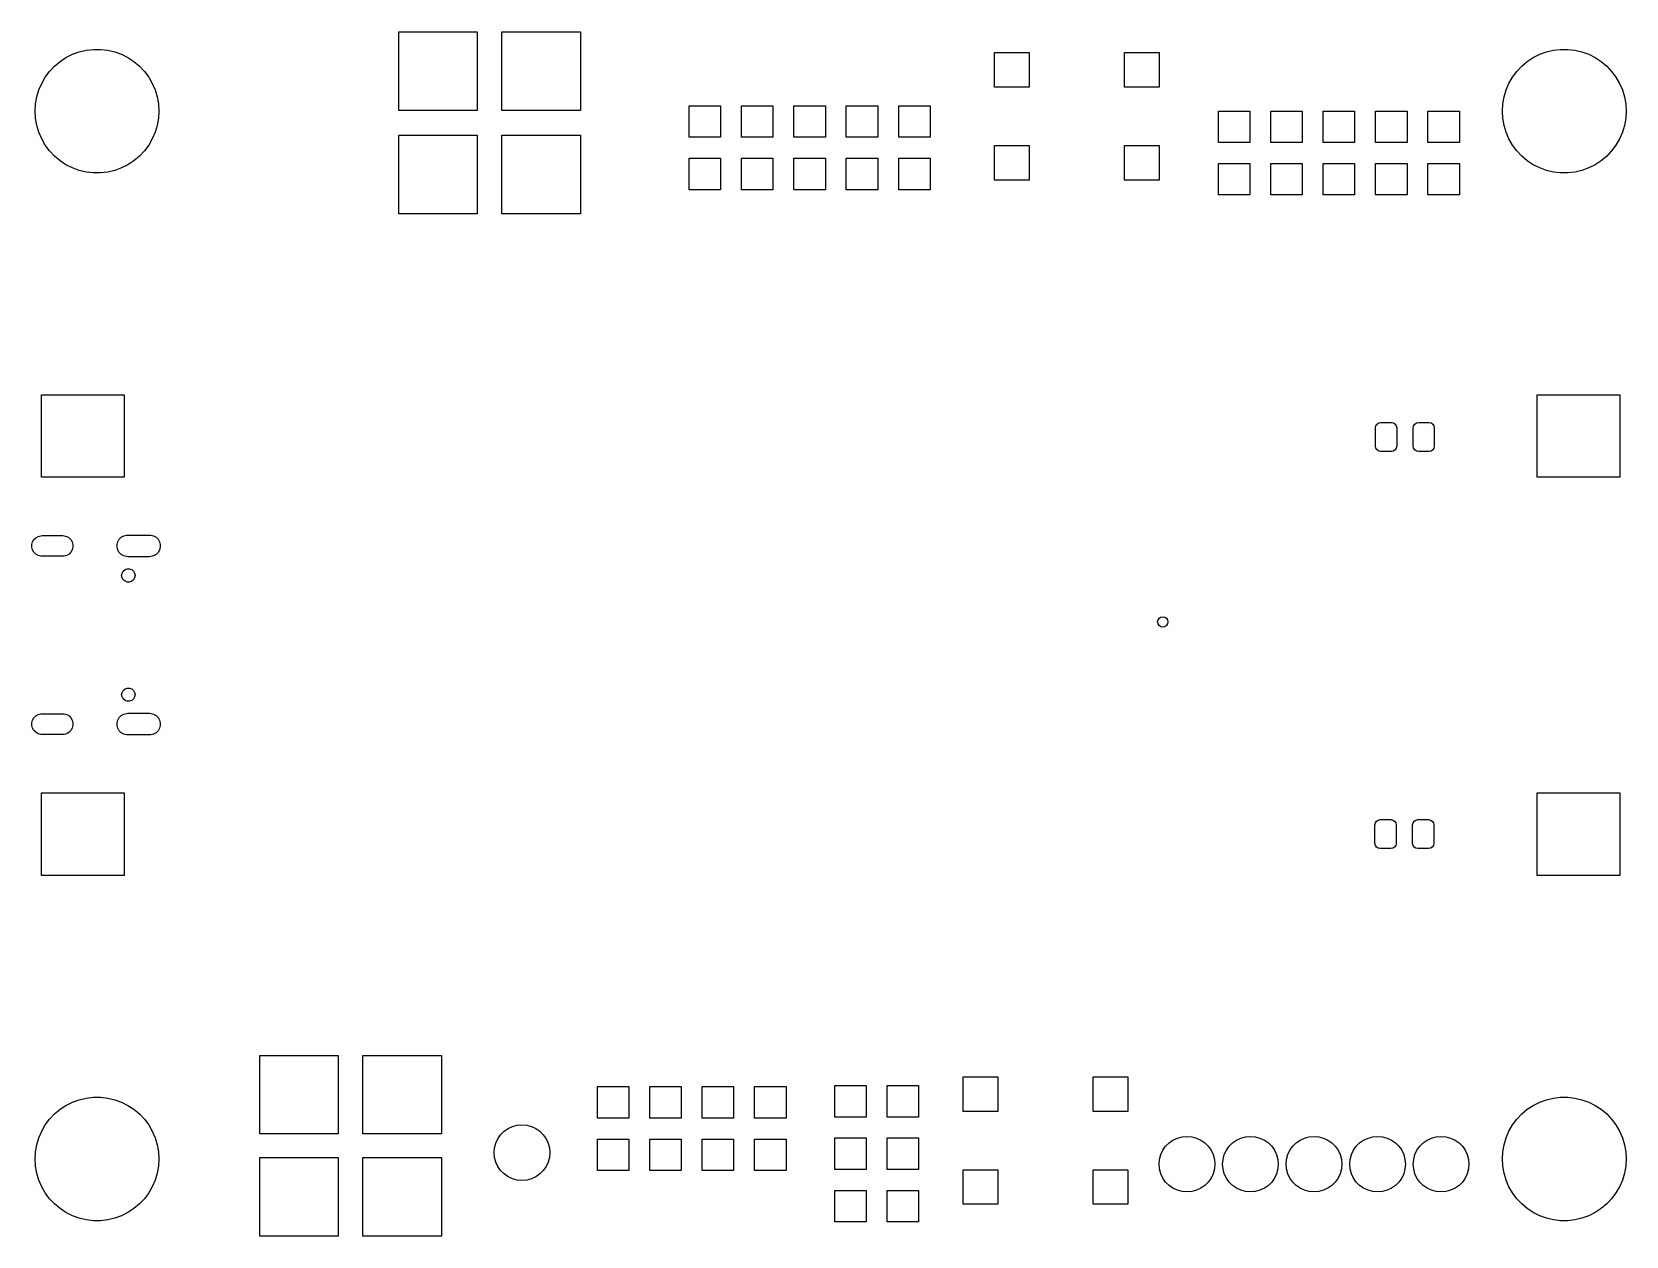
# Model space of a CAD drawing. Extents: x 0.28 to 3.32, y 0.25 to 2.55.
import ezdxf

# ---------------------------------------------------------------- set-up
doc = ezdxf.new("R2010")
doc.units = 0
doc.header["$MEASUREMENT"] = 0
doc.layers.add('BLACK', color=7, linetype='CONTINUOUS')

msp = doc.modelspace()

# ---------------------------------------------------------------- linework, layer by layer
at = {"layer": 'BLACK', "linetype": 'CONTINUOUS'}
for p, q in [((0.9758, 2.4012), (0.9758, 2.5512)), ((0.9758, 2.5512), (1.1258, 2.5512)), ((1.1258, 2.5512), (1.1258, 2.4012)), ((1.1727, 2.4012), (1.1727, 2.5512)), ((1.1727, 2.5512), (1.3227, 2.5512)), ((1.3227, 2.5512), (1.3227, 2.4012)), ((0.3189, 2.4859), (0.3295, 2.4947)), ((0.3295, 2.4947), (0.3409, 2.5023)), ((0.3409, 2.5023), (0.3532, 2.5085)), ((0.3532, 2.5085), (0.3661, 2.5131)), ((0.3661, 2.5131), (0.3795, 2.5163)), ((0.3795, 2.5163), (0.3931, 2.5179)), ((0.3931, 2.5179), (0.4069, 2.5179)), ((0.4069, 2.5179), (0.4205, 2.5163)), ((0.4205, 2.5163), (0.4339, 2.5131)), ((0.4339, 2.5131), (0.4468, 2.5085)), ((0.4468, 2.5085), (0.4591, 2.5023)), ((0.4591, 2.5023), (0.4705, 2.4947)), ((0.4705, 2.4947), (0.4811, 2.4859)), ((2.113, 2.4456), (2.113, 2.5116)), ((2.113, 2.5116), (2.179, 2.5116)), ((2.179, 2.5116), (2.179, 2.4456)), ((2.361, 2.4456), (2.361, 2.5116)), ((2.361, 2.5116), (2.427, 2.5116)), ((2.427, 2.5116), (2.427, 2.4456)), ((3.1189, 2.4859), (3.1295, 2.4947)), ((3.1295, 2.4947), (3.1409, 2.5023)), ((3.1409, 2.5023), (3.1532, 2.5085)), ((3.1532, 2.5085), (3.1661, 2.5131)), ((3.1661, 2.5131), (3.1795, 2.5163)), ((3.1795, 2.5163), (3.1931, 2.5179)), ((3.1931, 2.5179), (3.2069, 2.5179)), ((3.2069, 2.5179), (3.2205, 2.5163)), ((3.2205, 2.5163), (3.2339, 2.5131)), ((3.2339, 2.5131), (3.2468, 2.5085)), ((3.2468, 2.5085), (3.2591, 2.5023)), ((3.2591, 2.5023), (3.2705, 2.4947)), ((3.2705, 2.4947), (3.2811, 2.4859)), ((0.2945, 2.453), (0.3013, 2.4649)), ((0.3013, 2.4649), (0.3095, 2.4759)), ((0.3095, 2.4759), (0.3189, 2.4859)), ((0.4811, 2.4859), (0.4905, 2.4759)), ((0.4905, 2.4759), (0.4987, 2.4649)), ((0.4987, 2.4649), (0.5055, 2.453)), ((3.0945, 2.453), (3.1013, 2.4649)), ((3.1013, 2.4649), (3.1095, 2.4759)), ((3.1095, 2.4759), (3.1189, 2.4859)), ((3.2811, 2.4859), (3.2905, 2.4759)), ((3.2905, 2.4759), (3.2987, 2.4649)), ((3.2987, 2.4649), (3.3055, 2.453)), ((0.2851, 2.4272), (0.289, 2.4404)), ((0.289, 2.4404), (0.2945, 2.453)), ((0.5055, 2.453), (0.511, 2.4404)), ((0.511, 2.4404), (0.5149, 2.4272)), ((2.179, 2.4456), (2.113, 2.4456)), ((2.427, 2.4456), (2.361, 2.4456)), ((3.0851, 2.4272), (3.089, 2.4404)), ((3.089, 2.4404), (3.0945, 2.453)), ((3.3055, 2.453), (3.311, 2.4404)), ((3.311, 2.4404), (3.3149, 2.4272)), ((0.2819, 2.4), (0.2827, 2.4137)), ((0.2827, 2.4137), (0.2851, 2.4272)), ((0.5149, 2.4272), (0.5173, 2.4137)), ((0.5173, 2.4137), (0.5181, 2.4)), ((1.53, 2.35), (1.53, 2.41)), ((1.53, 2.41), (1.59, 2.41)), ((1.59, 2.41), (1.59, 2.35)), ((1.63, 2.35), (1.63, 2.41)), ((1.63, 2.41), (1.69, 2.41)), ((1.69, 2.41), (1.69, 2.35)), ((1.73, 2.35), (1.73, 2.41)), ((1.73, 2.41), (1.79, 2.41)), ((1.79, 2.41), (1.79, 2.35)), ((1.83, 2.35), (1.83, 2.41)), ((1.83, 2.41), (1.89, 2.41)), ((1.89, 2.41), (1.89, 2.35)), ((1.93, 2.35), (1.93, 2.41)), ((1.93, 2.41), (1.99, 2.41)), ((1.99, 2.41), (1.99, 2.35)), ((3.0819, 2.4), (3.0827, 2.4137)), ((3.0827, 2.4137), (3.0851, 2.4272)), ((3.3149, 2.4272), (3.3173, 2.4137)), ((3.3173, 2.4137), (3.3181, 2.4)), ((0.2827, 2.3863), (0.2819, 2.4)), ((0.2851, 2.3728), (0.2827, 2.3863)), ((0.5173, 2.3863), (0.5149, 2.3728)), ((0.5181, 2.4), (0.5173, 2.3863)), ((1.1258, 2.4012), (0.9758, 2.4012)), ((1.3227, 2.4012), (1.1727, 2.4012)), ((2.54, 2.34), (2.54, 2.4)), ((2.54, 2.4), (2.6, 2.4)), ((2.6, 2.4), (2.6, 2.34)), ((2.64, 2.34), (2.64, 2.4)), ((2.64, 2.4), (2.7, 2.4)), ((2.7, 2.4), (2.7, 2.34)), ((2.74, 2.34), (2.74, 2.4)), ((2.74, 2.4), (2.8, 2.4)), ((2.8, 2.4), (2.8, 2.34)), ((2.84, 2.34), (2.84, 2.4)), ((2.84, 2.4), (2.9, 2.4)), ((2.9, 2.4), (2.9, 2.34)), ((2.94, 2.34), (2.94, 2.4)), ((2.94, 2.4), (3, 2.4)), ((3, 2.4), (3, 2.34)), ((3.0827, 2.3863), (3.0819, 2.4)), ((3.0851, 2.3728), (3.0827, 2.3863)), ((3.3173, 2.3863), (3.3149, 2.3728)), ((3.3181, 2.4), (3.3173, 2.3863)), ((0.289, 2.3596), (0.2851, 2.3728)), ((0.2945, 2.347), (0.289, 2.3596)), ((0.3013, 2.3351), (0.2945, 2.347)), ((0.5055, 2.347), (0.4987, 2.3351)), ((0.511, 2.3596), (0.5055, 2.347)), ((0.5149, 2.3728), (0.511, 2.3596)), ((0.9758, 2.2042), (0.9758, 2.3542)), ((0.9758, 2.3542), (1.1258, 2.3542)), ((1.1258, 2.3542), (1.1258, 2.2042)), ((1.1727, 2.2042), (1.1727, 2.3542)), ((1.1727, 2.3542), (1.3227, 2.3542)), ((1.3227, 2.3542), (1.3227, 2.2042)), ((1.59, 2.35), (1.53, 2.35)), ((1.69, 2.35), (1.63, 2.35)), ((1.79, 2.35), (1.73, 2.35)), ((1.89, 2.35), (1.83, 2.35)), ((1.99, 2.35), (1.93, 2.35)), ((3.089, 2.3596), (3.0851, 2.3728)), ((3.0945, 2.347), (3.089, 2.3596)), ((3.1013, 2.3351), (3.0945, 2.347)), ((3.3055, 2.347), (3.2987, 2.3351)), ((3.311, 2.3596), (3.3055, 2.347)), ((3.3149, 2.3728), (3.311, 2.3596)), ((0.3095, 2.3241), (0.3013, 2.3351)), ((0.3189, 2.3141), (0.3095, 2.3241)), ((0.3295, 2.3053), (0.3189, 2.3141)), ((0.4811, 2.3141), (0.4705, 2.3053)), ((0.4905, 2.3241), (0.4811, 2.3141)), ((0.4987, 2.3351), (0.4905, 2.3241)), ((2.113, 2.2684), (2.113, 2.3344)), ((2.113, 2.3344), (2.179, 2.3344)), ((2.179, 2.3344), (2.179, 2.2684)), ((2.361, 2.2684), (2.361, 2.3344)), ((2.361, 2.3344), (2.427, 2.3344)), ((2.427, 2.3344), (2.427, 2.2684)), ((2.6, 2.34), (2.54, 2.34)), ((2.7, 2.34), (2.64, 2.34)), ((2.8, 2.34), (2.74, 2.34)), ((2.9, 2.34), (2.84, 2.34)), ((3, 2.34), (2.94, 2.34)), ((3.1095, 2.3241), (3.1013, 2.3351)), ((3.1189, 2.3141), (3.1095, 2.3241)), ((3.1295, 2.3053), (3.1189, 2.3141)), ((3.2811, 2.3141), (3.2705, 2.3053)), ((3.2905, 2.3241), (3.2811, 2.3141)), ((3.2987, 2.3351), (3.2905, 2.3241)), ((0.3409, 2.2977), (0.3295, 2.3053)), ((0.3532, 2.2915), (0.3409, 2.2977)), ((0.3661, 2.2869), (0.3532, 2.2915)), ((0.3795, 2.2837), (0.3661, 2.2869)), ((0.3931, 2.2821), (0.3795, 2.2837)), ((0.4069, 2.2821), (0.3931, 2.2821)), ((0.4205, 2.2837), (0.4069, 2.2821)), ((0.4339, 2.2869), (0.4205, 2.2837)), ((0.4468, 2.2915), (0.4339, 2.2869)), ((0.4591, 2.2977), (0.4468, 2.2915)), ((0.4705, 2.3053), (0.4591, 2.2977)), ((1.53, 2.25), (1.53, 2.31)), ((1.53, 2.31), (1.59, 2.31)), ((1.59, 2.31), (1.59, 2.25)), ((1.63, 2.25), (1.63, 2.31)), ((1.63, 2.31), (1.69, 2.31)), ((1.69, 2.31), (1.69, 2.25)), ((1.73, 2.25), (1.73, 2.31)), ((1.73, 2.31), (1.79, 2.31)), ((1.79, 2.31), (1.79, 2.25)), ((1.83, 2.25), (1.83, 2.31)), ((1.83, 2.31), (1.89, 2.31)), ((1.89, 2.31), (1.89, 2.25)), ((1.93, 2.25), (1.93, 2.31)), ((1.93, 2.31), (1.99, 2.31)), ((1.99, 2.31), (1.99, 2.25)), ((2.54, 2.24), (2.54, 2.3)), ((2.54, 2.3), (2.6, 2.3)), ((2.6, 2.3), (2.6, 2.24)), ((2.64, 2.24), (2.64, 2.3)), ((2.64, 2.3), (2.7, 2.3)), ((2.7, 2.3), (2.7, 2.24)), ((2.74, 2.24), (2.74, 2.3)), ((2.74, 2.3), (2.8, 2.3)), ((2.8, 2.3), (2.8, 2.24)), ((2.84, 2.24), (2.84, 2.3)), ((2.84, 2.3), (2.9, 2.3)), ((2.9, 2.3), (2.9, 2.24)), ((2.94, 2.24), (2.94, 2.3)), ((2.94, 2.3), (3, 2.3)), ((3, 2.3), (3, 2.24)), ((3.1409, 2.2977), (3.1295, 2.3053)), ((3.1532, 2.2915), (3.1409, 2.2977)), ((3.1661, 2.2869), (3.1532, 2.2915)), ((3.1795, 2.2837), (3.1661, 2.2869)), ((3.1931, 2.2821), (3.1795, 2.2837)), ((3.2069, 2.2821), (3.1931, 2.2821)), ((3.2205, 2.2837), (3.2069, 2.2821)), ((3.2339, 2.2869), (3.2205, 2.2837)), ((3.2468, 2.2915), (3.2339, 2.2869)), ((3.2591, 2.2977), (3.2468, 2.2915)), ((3.2705, 2.3053), (3.2591, 2.2977)), ((2.179, 2.2684), (2.113, 2.2684)), ((2.427, 2.2684), (2.361, 2.2684)), ((1.59, 2.25), (1.53, 2.25)), ((1.69, 2.25), (1.63, 2.25)), ((1.79, 2.25), (1.73, 2.25)), ((1.89, 2.25), (1.83, 2.25)), ((1.99, 2.25), (1.93, 2.25)), ((2.6, 2.24), (2.54, 2.24)), ((2.7, 2.24), (2.64, 2.24)), ((2.8, 2.24), (2.74, 2.24)), ((2.9, 2.24), (2.84, 2.24)), ((3, 2.24), (2.94, 2.24)), ((1.1258, 2.2042), (0.9758, 2.2042)), ((1.3227, 2.2042), (1.1727, 2.2042)), ((0.2941, 1.7012), (0.2941, 1.8587)), ((0.2941, 1.8587), (0.4516, 1.8587)), ((0.4516, 1.8587), (0.4516, 1.7012)), ((3.1484, 1.7012), (3.1484, 1.8587)), ((3.1484, 1.8587), (3.3059, 1.8587)), ((3.3059, 1.8587), (3.3059, 1.7012)), ((2.8399, 1.7957), (2.8406, 1.7995)), ((2.8399, 1.7603), (2.8399, 1.7957)), ((2.8406, 1.7995), (2.8428, 1.8027)), ((2.8428, 1.8027), (2.846, 1.8048)), ((2.846, 1.8048), (2.8497, 1.8056)), ((2.8497, 1.8056), (2.8704, 1.8056)), ((2.8704, 1.8056), (2.8742, 1.8048)), ((2.8742, 1.8048), (2.8774, 1.8027)), ((2.8774, 1.8027), (2.8795, 1.7995)), ((2.8795, 1.7995), (2.8803, 1.7957)), ((2.8803, 1.7957), (2.8803, 1.7603)), ((2.9117, 1.7957), (2.9125, 1.7995)), ((2.9117, 1.7603), (2.9117, 1.7957)), ((2.9125, 1.7995), (2.9146, 1.8027)), ((2.9146, 1.8027), (2.9178, 1.8048)), ((2.9178, 1.8048), (2.9216, 1.8056)), ((2.9216, 1.8056), (2.9423, 1.8056)), ((2.9423, 1.8056), (2.946, 1.8048)), ((2.946, 1.8048), (2.9492, 1.8027)), ((2.9492, 1.8027), (2.9514, 1.7995)), ((2.9514, 1.7995), (2.9521, 1.7957)), ((2.9521, 1.7957), (2.9521, 1.7603)), ((2.8406, 1.7565), (2.8399, 1.7603)), ((2.8428, 1.7533), (2.8406, 1.7565)), ((2.846, 1.7512), (2.8428, 1.7533)), ((2.8497, 1.7504), (2.846, 1.7512)), ((2.8704, 1.7504), (2.8497, 1.7504)), ((2.8742, 1.7512), (2.8704, 1.7504)), ((2.8774, 1.7533), (2.8742, 1.7512)), ((2.8795, 1.7565), (2.8774, 1.7533)), ((2.8803, 1.7603), (2.8795, 1.7565)), ((2.9125, 1.7565), (2.9117, 1.7603)), ((2.9146, 1.7533), (2.9125, 1.7565)), ((2.9178, 1.7512), (2.9146, 1.7533)), ((2.9216, 1.7504), (2.9178, 1.7512)), ((2.9423, 1.7504), (2.9216, 1.7504)), ((2.946, 1.7512), (2.9423, 1.7504)), ((2.9492, 1.7533), (2.946, 1.7512)), ((2.9514, 1.7565), (2.9492, 1.7533)), ((2.9521, 1.7603), (2.9514, 1.7565)), ((0.4516, 1.7012), (0.2941, 1.7012)), ((3.3059, 1.7012), (3.1484, 1.7012)), ((0.2771, 1.5776), (0.2797, 1.5821)), ((0.2797, 1.5821), (0.2833, 1.5857)), ((0.2833, 1.5857), (0.2878, 1.5883)), ((0.2878, 1.5883), (0.2927, 1.5896)), ((0.2927, 1.5896), (0.2953, 1.5898)), ((0.2953, 1.5898), (0.3347, 1.5898)), ((0.3347, 1.5898), (0.3373, 1.5896)), ((0.3373, 1.5896), (0.3422, 1.5883)), ((0.3422, 1.5883), (0.3467, 1.5857)), ((0.3467, 1.5857), (0.3503, 1.5821)), ((0.3503, 1.5821), (0.3529, 1.5776)), ((0.4398, 1.578), (0.4425, 1.5827)), ((0.4425, 1.5827), (0.4463, 1.5865)), ((0.4463, 1.5865), (0.451, 1.5892)), ((0.451, 1.5892), (0.4562, 1.5906)), ((0.4562, 1.5906), (0.4589, 1.5907)), ((0.4589, 1.5907), (0.5002, 1.5907)), ((0.5002, 1.5907), (0.5029, 1.5906)), ((0.5029, 1.5906), (0.5081, 1.5892)), ((0.5081, 1.5892), (0.5128, 1.5865)), ((0.5128, 1.5865), (0.5166, 1.5827)), ((0.5166, 1.5827), (0.5193, 1.578)), ((0.2758, 1.5726), (0.2771, 1.5776)), ((0.2758, 1.5675), (0.2758, 1.5726)), ((0.2771, 1.5625), (0.2758, 1.5675)), ((0.2797, 1.5581), (0.2771, 1.5625)), ((0.2833, 1.5545), (0.2797, 1.5581)), ((0.2878, 1.5519), (0.2833, 1.5545)), ((0.2927, 1.5506), (0.2878, 1.5519)), ((0.3422, 1.5519), (0.3373, 1.5506)), ((0.3467, 1.5545), (0.3422, 1.5519)), ((0.3503, 1.5581), (0.3467, 1.5545)), ((0.3529, 1.5625), (0.3503, 1.5581)), ((0.3529, 1.5776), (0.3542, 1.5726)), ((0.3542, 1.5675), (0.3529, 1.5625)), ((0.3542, 1.5726), (0.3542, 1.5675)), ((0.4384, 1.5728), (0.4398, 1.578)), ((0.4384, 1.5674), (0.4384, 1.5728)), ((0.4398, 1.5622), (0.4384, 1.5674)), ((0.4425, 1.5575), (0.4398, 1.5622)), ((0.4463, 1.5537), (0.4425, 1.5575)), ((0.451, 1.551), (0.4463, 1.5537)), ((0.5128, 1.5537), (0.5081, 1.551)), ((0.5166, 1.5575), (0.5128, 1.5537)), ((0.5193, 1.5622), (0.5166, 1.5575)), ((0.5193, 1.578), (0.5207, 1.5728)), ((0.5207, 1.5674), (0.5193, 1.5622)), ((0.5207, 1.5728), (0.5207, 1.5674)), ((0.2953, 1.5504), (0.2927, 1.5506)), ((0.3347, 1.5504), (0.2953, 1.5504)), ((0.3373, 1.5506), (0.3347, 1.5504)), ((0.4479, 1.5182), (0.4501, 1.522)), ((0.4501, 1.522), (0.4535, 1.5249)), ((0.4562, 1.5496), (0.451, 1.551)), ((0.4535, 1.5249), (0.4577, 1.5264)), ((0.4589, 1.5494), (0.4562, 1.5496)), ((0.4577, 1.5264), (0.4621, 1.5264)), ((0.5002, 1.5494), (0.4589, 1.5494)), ((0.4621, 1.5264), (0.4663, 1.5249)), ((0.4663, 1.5249), (0.4697, 1.522)), ((0.4697, 1.522), (0.4719, 1.5182)), ((0.5029, 1.5496), (0.5002, 1.5494)), ((0.5081, 1.551), (0.5029, 1.5496)), ((0.4471, 1.5138), (0.4479, 1.5182)), ((0.4479, 1.5094), (0.4471, 1.5138)), ((0.4501, 1.5056), (0.4479, 1.5094)), ((0.4535, 1.5027), (0.4501, 1.5056)), ((0.4577, 1.5012), (0.4535, 1.5027)), ((0.4621, 1.5012), (0.4577, 1.5012)), ((0.4663, 1.5027), (0.4621, 1.5012)), ((0.4697, 1.5056), (0.4663, 1.5027)), ((0.4719, 1.5094), (0.4697, 1.5056)), ((0.4719, 1.5182), (0.4727, 1.5138)), ((0.4727, 1.5138), (0.4719, 1.5094)), ((2.4248, 1.4287), (2.427, 1.4319)), ((2.427, 1.4319), (2.4302, 1.434)), ((2.4302, 1.434), (2.4339, 1.4348)), ((2.4339, 1.4348), (2.4377, 1.434)), ((2.4377, 1.434), (2.4409, 1.4319)), ((2.4409, 1.4319), (2.443, 1.4287)), ((2.4241, 1.4249), (2.4248, 1.4287)), ((2.4248, 1.4212), (2.4241, 1.4249)), ((2.427, 1.418), (2.4248, 1.4212)), ((2.4302, 1.4158), (2.427, 1.418)), ((2.4339, 1.4151), (2.4302, 1.4158)), ((2.4377, 1.4158), (2.4339, 1.4151)), ((2.4409, 1.418), (2.4377, 1.4158)), ((2.443, 1.4212), (2.4409, 1.418)), ((2.443, 1.4287), (2.4438, 1.4249)), ((2.4438, 1.4249), (2.443, 1.4212)), ((0.4471, 1.2862), (0.4479, 1.2906)), ((0.4479, 1.2818), (0.4471, 1.2862)), ((0.4479, 1.2906), (0.4501, 1.2944)), ((0.4501, 1.278), (0.4479, 1.2818)), ((0.4501, 1.2944), (0.4535, 1.2973)), ((0.4535, 1.2751), (0.4501, 1.278)), ((0.4535, 1.2973), (0.4577, 1.2988)), ((0.4577, 1.2988), (0.4621, 1.2988)), ((0.4621, 1.2988), (0.4663, 1.2973)), ((0.4663, 1.2973), (0.4697, 1.2944)), ((0.4697, 1.278), (0.4663, 1.2751)), ((0.4697, 1.2944), (0.4719, 1.2906)), ((0.4719, 1.2818), (0.4697, 1.278)), ((0.4719, 1.2906), (0.4727, 1.2862)), ((0.4727, 1.2862), (0.4719, 1.2818)), ((0.2833, 1.2455), (0.2878, 1.2481)), ((0.2878, 1.2481), (0.2927, 1.2494)), ((0.2927, 1.2494), (0.2953, 1.2496)), ((0.2953, 1.2496), (0.3347, 1.2496)), ((0.3347, 1.2496), (0.3373, 1.2494)), ((0.3373, 1.2494), (0.3422, 1.2481)), ((0.3422, 1.2481), (0.3467, 1.2455)), ((0.4463, 1.2463), (0.451, 1.249)), ((0.451, 1.249), (0.4562, 1.2504)), ((0.4577, 1.2736), (0.4535, 1.2751)), ((0.4562, 1.2504), (0.4589, 1.2506)), ((0.4621, 1.2736), (0.4577, 1.2736)), ((0.4589, 1.2506), (0.5002, 1.2506)), ((0.4663, 1.2751), (0.4621, 1.2736)), ((0.5002, 1.2506), (0.5029, 1.2504)), ((0.5029, 1.2504), (0.5081, 1.249)), ((0.5081, 1.249), (0.5128, 1.2463)), ((0.2758, 1.2325), (0.2771, 1.2375)), ((0.2758, 1.2274), (0.2758, 1.2325)), ((0.2771, 1.2224), (0.2758, 1.2274)), ((0.2771, 1.2375), (0.2797, 1.2419)), ((0.2797, 1.2179), (0.2771, 1.2224)), ((0.2797, 1.2419), (0.2833, 1.2455)), ((0.2833, 1.2143), (0.2797, 1.2179)), ((0.3467, 1.2455), (0.3503, 1.2419)), ((0.3503, 1.2179), (0.3467, 1.2143)), ((0.3503, 1.2419), (0.3529, 1.2375)), ((0.3529, 1.2224), (0.3503, 1.2179)), ((0.3529, 1.2375), (0.3542, 1.2325)), ((0.3542, 1.2274), (0.3529, 1.2224)), ((0.3542, 1.2325), (0.3542, 1.2274)), ((0.4384, 1.2326), (0.4398, 1.2378)), ((0.4384, 1.2272), (0.4384, 1.2326)), ((0.4398, 1.222), (0.4384, 1.2272)), ((0.4398, 1.2378), (0.4425, 1.2425)), ((0.4425, 1.2173), (0.4398, 1.222)), ((0.4425, 1.2425), (0.4463, 1.2463)), ((0.4463, 1.2135), (0.4425, 1.2173)), ((0.5128, 1.2463), (0.5166, 1.2425)), ((0.5166, 1.2173), (0.5128, 1.2135)), ((0.5166, 1.2425), (0.5193, 1.2378)), ((0.5193, 1.222), (0.5166, 1.2173)), ((0.5193, 1.2378), (0.5207, 1.2326)), ((0.5207, 1.2272), (0.5193, 1.222)), ((0.5207, 1.2326), (0.5207, 1.2272)), ((0.2878, 1.2117), (0.2833, 1.2143)), ((0.2927, 1.2104), (0.2878, 1.2117)), ((0.2953, 1.2102), (0.2927, 1.2104)), ((0.3347, 1.2102), (0.2953, 1.2102)), ((0.3373, 1.2104), (0.3347, 1.2102)), ((0.3422, 1.2117), (0.3373, 1.2104)), ((0.3467, 1.2143), (0.3422, 1.2117)), ((0.451, 1.2108), (0.4463, 1.2135)), ((0.4562, 1.2094), (0.451, 1.2108)), ((0.4589, 1.2093), (0.4562, 1.2094)), ((0.5002, 1.2093), (0.4589, 1.2093)), ((0.5029, 1.2094), (0.5002, 1.2093)), ((0.5081, 1.2108), (0.5029, 1.2094)), ((0.5128, 1.2135), (0.5081, 1.2108)), ((0.2941, 0.9413), (0.2941, 1.0988)), ((0.2941, 1.0988), (0.4516, 1.0988)), ((0.4516, 1.0988), (0.4516, 0.9413)), ((3.1484, 0.9413), (3.1484, 1.0988)), ((3.1484, 1.0988), (3.3059, 1.0988)), ((3.3059, 1.0988), (3.3059, 0.9413)), ((2.8389, 1.0377), (2.8396, 1.0415)), ((2.8389, 1.0023), (2.8389, 1.0377)), ((2.8396, 1.0415), (2.8418, 1.0447)), ((2.8418, 1.0447), (2.845, 1.0468)), ((2.845, 1.0468), (2.8487, 1.0476)), ((2.8487, 1.0476), (2.8694, 1.0476)), ((2.8694, 1.0476), (2.8732, 1.0468)), ((2.8732, 1.0468), (2.8764, 1.0447)), ((2.8764, 1.0447), (2.8785, 1.0415)), ((2.8785, 1.0415), (2.8793, 1.0377)), ((2.8793, 1.0377), (2.8793, 1.0023)), ((2.9107, 1.0377), (2.9115, 1.0415)), ((2.9107, 1.0023), (2.9107, 1.0377)), ((2.9115, 1.0415), (2.9136, 1.0447)), ((2.9136, 1.0447), (2.9168, 1.0468)), ((2.9168, 1.0468), (2.9206, 1.0476)), ((2.9206, 1.0476), (2.9413, 1.0476)), ((2.9413, 1.0476), (2.945, 1.0468)), ((2.945, 1.0468), (2.9482, 1.0447)), ((2.9482, 1.0447), (2.9504, 1.0415)), ((2.9504, 1.0415), (2.9511, 1.0377)), ((2.9511, 1.0377), (2.9511, 1.0023)), ((2.8396, 0.9985), (2.8389, 1.0023)), ((2.8418, 0.9953), (2.8396, 0.9985)), ((2.845, 0.9932), (2.8418, 0.9953)), ((2.8487, 0.9924), (2.845, 0.9932)), ((2.8694, 0.9924), (2.8487, 0.9924)), ((2.8732, 0.9932), (2.8694, 0.9924)), ((2.8764, 0.9953), (2.8732, 0.9932)), ((2.8785, 0.9985), (2.8764, 0.9953)), ((2.8793, 1.0023), (2.8785, 0.9985)), ((2.9115, 0.9985), (2.9107, 1.0023)), ((2.9136, 0.9953), (2.9115, 0.9985)), ((2.9168, 0.9932), (2.9136, 0.9953)), ((2.9206, 0.9924), (2.9168, 0.9932)), ((2.9413, 0.9924), (2.9206, 0.9924)), ((2.945, 0.9932), (2.9413, 0.9924)), ((2.9482, 0.9953), (2.945, 0.9932)), ((2.9504, 0.9985), (2.9482, 0.9953)), ((2.9511, 1.0023), (2.9504, 0.9985)), ((0.4516, 0.9413), (0.2941, 0.9413)), ((3.3059, 0.9413), (3.1484, 0.9413)), ((0.7106, 0.4477), (0.7106, 0.5977)), ((0.7106, 0.5977), (0.8606, 0.5977)), ((0.8606, 0.5977), (0.8606, 0.4477)), ((0.9075, 0.4477), (0.9075, 0.5977)), ((0.9075, 0.5977), (1.0575, 0.5977)), ((1.0575, 0.5977), (1.0575, 0.4477)), ((2.053, 0.4906), (2.053, 0.5566)), ((2.053, 0.5566), (2.119, 0.5566)), ((2.119, 0.5566), (2.119, 0.4906)), ((2.301, 0.4906), (2.301, 0.5566)), ((2.301, 0.5566), (2.367, 0.5566)), ((2.367, 0.5566), (2.367, 0.4906)), ((0.3795, 0.5163), (0.3931, 0.5179)), ((0.3931, 0.5179), (0.4069, 0.5179)), ((0.4069, 0.5179), (0.4205, 0.5163)), ((1.355, 0.478), (1.355, 0.538)), ((1.355, 0.538), (1.415, 0.538)), ((1.415, 0.538), (1.415, 0.478)), ((1.455, 0.478), (1.455, 0.538)), ((1.455, 0.538), (1.515, 0.538)), ((1.515, 0.538), (1.515, 0.478)), ((1.555, 0.478), (1.555, 0.538)), ((1.555, 0.538), (1.615, 0.538)), ((1.615, 0.538), (1.615, 0.478)), ((1.655, 0.478), (1.655, 0.538)), ((1.655, 0.538), (1.715, 0.538)), ((1.715, 0.538), (1.715, 0.478)), ((1.808, 0.48), (1.808, 0.54)), ((1.808, 0.54), (1.868, 0.54)), ((1.868, 0.54), (1.868, 0.48)), ((1.908, 0.48), (1.908, 0.54)), ((1.908, 0.54), (1.968, 0.54)), ((1.968, 0.54), (1.968, 0.48)), ((3.1795, 0.5163), (3.1931, 0.5179)), ((3.1931, 0.5179), (3.2069, 0.5179)), ((3.2069, 0.5179), (3.2205, 0.5163)), ((0.3189, 0.4859), (0.3295, 0.4947)), ((0.3295, 0.4947), (0.3409, 0.5023)), ((0.3409, 0.5023), (0.3532, 0.5085)), ((0.3532, 0.5085), (0.3661, 0.5131)), ((0.3661, 0.5131), (0.3795, 0.5163)), ((0.4205, 0.5163), (0.4339, 0.5131)), ((0.4339, 0.5131), (0.4468, 0.5085)), ((0.4468, 0.5085), (0.4591, 0.5023)), ((0.4591, 0.5023), (0.4705, 0.4947)), ((0.4705, 0.4947), (0.4811, 0.4859)), ((2.119, 0.4906), (2.053, 0.4906)), ((2.367, 0.4906), (2.301, 0.4906)), ((3.1189, 0.4859), (3.1295, 0.4947)), ((3.1295, 0.4947), (3.1409, 0.5023)), ((3.1409, 0.5023), (3.1532, 0.5085)), ((3.1532, 0.5085), (3.1661, 0.5131)), ((3.1661, 0.5131), (3.1795, 0.5163)), ((3.2205, 0.5163), (3.2339, 0.5131)), ((3.2339, 0.5131), (3.2468, 0.5085)), ((3.2468, 0.5085), (3.2591, 0.5023)), ((3.2591, 0.5023), (3.2705, 0.4947)), ((3.2705, 0.4947), (3.2811, 0.4859)), ((0.2945, 0.453), (0.3013, 0.4649)), ((0.3013, 0.4649), (0.3095, 0.4759)), ((0.3095, 0.4759), (0.3189, 0.4859)), ((0.4811, 0.4859), (0.4905, 0.4759)), ((0.4905, 0.4759), (0.4987, 0.4649)), ((0.4987, 0.4649), (0.5055, 0.453)), ((1.1768, 0.4527), (1.1844, 0.458)), ((1.1844, 0.458), (1.1928, 0.4619)), ((1.1928, 0.4619), (1.2018, 0.4643)), ((1.2018, 0.4643), (1.211, 0.4651)), ((1.211, 0.4651), (1.2202, 0.4643)), ((1.2202, 0.4643), (1.2292, 0.4619)), ((1.2292, 0.4619), (1.2376, 0.458)), ((1.2376, 0.458), (1.2452, 0.4527)), ((1.415, 0.478), (1.355, 0.478)), ((1.515, 0.478), (1.455, 0.478)), ((1.615, 0.478), (1.555, 0.478)), ((1.715, 0.478), (1.655, 0.478)), ((1.868, 0.48), (1.808, 0.48)), ((1.968, 0.48), (1.908, 0.48)), ((3.0945, 0.453), (3.1013, 0.4649)), ((3.1013, 0.4649), (3.1095, 0.4759)), ((3.1095, 0.4759), (3.1189, 0.4859)), ((3.2811, 0.4859), (3.2905, 0.4759)), ((3.2905, 0.4759), (3.2987, 0.4649)), ((3.2987, 0.4649), (3.3055, 0.453)), ((0.2827, 0.4137), (0.2851, 0.4272)), ((0.2851, 0.4272), (0.289, 0.4404)), ((0.289, 0.4404), (0.2945, 0.453)), ((0.5055, 0.453), (0.511, 0.4404)), ((0.511, 0.4404), (0.5149, 0.4272)), ((0.5149, 0.4272), (0.5173, 0.4137)), ((0.8606, 0.4477), (0.7106, 0.4477)), ((1.0575, 0.4477), (0.9075, 0.4477)), ((1.1587, 0.4212), (1.1611, 0.4302)), ((1.1611, 0.4302), (1.165, 0.4386)), ((1.165, 0.4386), (1.1703, 0.4462)), ((1.1703, 0.4462), (1.1768, 0.4527)), ((1.2452, 0.4527), (1.2517, 0.4462)), ((1.2517, 0.4462), (1.257, 0.4386)), ((1.257, 0.4386), (1.2609, 0.4302)), ((1.2609, 0.4302), (1.2633, 0.4212)), ((1.355, 0.378), (1.355, 0.438)), ((1.355, 0.438), (1.415, 0.438)), ((1.415, 0.438), (1.415, 0.378)), ((1.455, 0.378), (1.455, 0.438)), ((1.455, 0.438), (1.515, 0.438)), ((1.515, 0.438), (1.515, 0.378)), ((1.555, 0.378), (1.555, 0.438)), ((1.555, 0.438), (1.615, 0.438)), ((1.615, 0.438), (1.615, 0.378)), ((1.655, 0.378), (1.655, 0.438)), ((1.655, 0.438), (1.715, 0.438)), ((1.715, 0.438), (1.715, 0.378)), ((1.808, 0.38), (1.808, 0.44)), ((1.808, 0.44), (1.868, 0.44)), ((1.868, 0.44), (1.868, 0.38)), ((1.908, 0.38), (1.908, 0.44)), ((1.908, 0.44), (1.968, 0.44)), ((1.968, 0.44), (1.968, 0.38)), ((2.4393, 0.4242), (2.4458, 0.4307)), ((2.4458, 0.4307), (2.4534, 0.436)), ((2.4534, 0.436), (2.4618, 0.4399)), ((2.4618, 0.4399), (2.4708, 0.4423)), ((2.4708, 0.4423), (2.48, 0.4431)), ((2.48, 0.4431), (2.4892, 0.4423)), ((2.4892, 0.4423), (2.4982, 0.4399)), ((2.4982, 0.4399), (2.5066, 0.436)), ((2.5066, 0.436), (2.5142, 0.4307)), ((2.5142, 0.4307), (2.5207, 0.4242)), ((2.5605, 0.4242), (2.5671, 0.4307)), ((2.5671, 0.4307), (2.5747, 0.436)), ((2.5747, 0.436), (2.5831, 0.4399)), ((2.5831, 0.4399), (2.592, 0.4423)), ((2.592, 0.4423), (2.6012, 0.4431)), ((2.6012, 0.4431), (2.6105, 0.4423)), ((2.6105, 0.4423), (2.6194, 0.4399)), ((2.6194, 0.4399), (2.6278, 0.436)), ((2.6278, 0.436), (2.6354, 0.4307)), ((2.6354, 0.4307), (2.642, 0.4242)), ((2.6818, 0.4242), (2.6883, 0.4307)), ((2.6883, 0.4307), (2.6959, 0.436)), ((2.6959, 0.436), (2.7043, 0.4399)), ((2.7043, 0.4399), (2.7133, 0.4423)), ((2.7133, 0.4423), (2.7225, 0.4431)), ((2.7225, 0.4431), (2.7317, 0.4423)), ((2.7317, 0.4423), (2.7407, 0.4399)), ((2.7407, 0.4399), (2.7491, 0.436)), ((2.7491, 0.436), (2.7567, 0.4307)), ((2.7567, 0.4307), (2.7632, 0.4242)), ((2.803, 0.4242), (2.8096, 0.4307)), ((2.8096, 0.4307), (2.8172, 0.436)), ((2.8172, 0.436), (2.8256, 0.4399)), ((2.8256, 0.4399), (2.8345, 0.4423)), ((2.8345, 0.4423), (2.8438, 0.4431)), ((2.8438, 0.4431), (2.853, 0.4423)), ((2.853, 0.4423), (2.8619, 0.4399)), ((2.8619, 0.4399), (2.8703, 0.436)), ((2.8703, 0.436), (2.8779, 0.4307)), ((2.8779, 0.4307), (2.8845, 0.4242)), ((2.9243, 0.4242), (2.9308, 0.4307)), ((2.9308, 0.4307), (2.9384, 0.436)), ((2.9384, 0.436), (2.9468, 0.4399)), ((2.9468, 0.4399), (2.9558, 0.4423)), ((2.9558, 0.4423), (2.965, 0.4431)), ((2.965, 0.4431), (2.9742, 0.4423)), ((2.9742, 0.4423), (2.9832, 0.4399)), ((2.9832, 0.4399), (2.9916, 0.436)), ((2.9916, 0.436), (2.9992, 0.4307)), ((2.9992, 0.4307), (3.0057, 0.4242)), ((3.0827, 0.4137), (3.0851, 0.4272)), ((3.0851, 0.4272), (3.089, 0.4404)), ((3.089, 0.4404), (3.0945, 0.453)), ((3.3055, 0.453), (3.311, 0.4404)), ((3.311, 0.4404), (3.3149, 0.4272)), ((3.3149, 0.4272), (3.3173, 0.4137)), ((0.2819, 0.4), (0.2827, 0.4137)), ((0.2827, 0.3863), (0.2819, 0.4)), ((0.5173, 0.4137), (0.5181, 0.4)), ((0.5181, 0.4), (0.5173, 0.3863)), ((0.7106, 0.2527), (0.7106, 0.4027)), ((0.7106, 0.4027), (0.8606, 0.4027)), ((0.8606, 0.4027), (0.8606, 0.2527)), ((0.9075, 0.2527), (0.9075, 0.4027)), ((0.9075, 0.4027), (1.0575, 0.4027)), ((1.0575, 0.4027), (1.0575, 0.2527)), ((1.1579, 0.412), (1.1587, 0.4212)), ((1.1587, 0.4028), (1.1579, 0.412)), ((1.1611, 0.3938), (1.1587, 0.4028)), ((1.2633, 0.4028), (1.2609, 0.3938)), ((1.2633, 0.4212), (1.2641, 0.412)), ((1.2641, 0.412), (1.2633, 0.4028)), ((2.4269, 0.39), (2.4277, 0.3992)), ((2.4277, 0.3992), (2.4301, 0.4082)), ((2.4301, 0.4082), (2.434, 0.4166)), ((2.434, 0.4166), (2.4393, 0.4242)), ((2.5207, 0.4242), (2.526, 0.4166)), ((2.526, 0.4166), (2.5299, 0.4082)), ((2.5299, 0.4082), (2.5323, 0.3992)), ((2.5323, 0.3992), (2.5331, 0.39)), ((2.5481, 0.39), (2.5489, 0.3992)), ((2.5489, 0.3992), (2.5513, 0.4082)), ((2.5513, 0.4082), (2.5552, 0.4166)), ((2.5552, 0.4166), (2.5605, 0.4242)), ((2.642, 0.4242), (2.6473, 0.4166)), ((2.6473, 0.4166), (2.6512, 0.4082)), ((2.6512, 0.4082), (2.6536, 0.3992)), ((2.6536, 0.3992), (2.6544, 0.39)), ((2.6694, 0.39), (2.6702, 0.3992)), ((2.6702, 0.3992), (2.6726, 0.4082)), ((2.6726, 0.4082), (2.6765, 0.4166)), ((2.6765, 0.4166), (2.6818, 0.4242)), ((2.7632, 0.4242), (2.7685, 0.4166)), ((2.7685, 0.4166), (2.7724, 0.4082)), ((2.7724, 0.4082), (2.7748, 0.3992)), ((2.7748, 0.3992), (2.7756, 0.39)), ((2.7906, 0.39), (2.7914, 0.3992)), ((2.7914, 0.3992), (2.7938, 0.4082)), ((2.7938, 0.4082), (2.7977, 0.4166)), ((2.7977, 0.4166), (2.803, 0.4242)), ((2.8845, 0.4242), (2.8898, 0.4166)), ((2.8898, 0.4166), (2.8937, 0.4082)), ((2.8937, 0.4082), (2.8961, 0.3992)), ((2.8961, 0.3992), (2.8969, 0.39)), ((2.9119, 0.39), (2.9127, 0.3992)), ((2.9127, 0.3992), (2.9151, 0.4082)), ((2.9151, 0.4082), (2.919, 0.4166)), ((2.919, 0.4166), (2.9243, 0.4242)), ((3.0057, 0.4242), (3.011, 0.4166)), ((3.011, 0.4166), (3.0149, 0.4082)), ((3.0149, 0.4082), (3.0173, 0.3992)), ((3.0173, 0.3992), (3.0181, 0.39)), ((3.0819, 0.4), (3.0827, 0.4137)), ((3.0827, 0.3863), (3.0819, 0.4)), ((3.3173, 0.4137), (3.3181, 0.4)), ((3.3181, 0.4), (3.3173, 0.3863)), ((0.2851, 0.3728), (0.2827, 0.3863)), ((0.289, 0.3596), (0.2851, 0.3728)), ((0.5149, 0.3728), (0.511, 0.3596)), ((0.5173, 0.3863), (0.5149, 0.3728)), ((1.165, 0.3854), (1.1611, 0.3938)), ((1.1703, 0.3778), (1.165, 0.3854)), ((1.1768, 0.3713), (1.1703, 0.3778)), ((1.1844, 0.366), (1.1768, 0.3713)), ((1.1928, 0.3621), (1.1844, 0.366)), ((1.2376, 0.366), (1.2292, 0.3621)), ((1.2452, 0.3713), (1.2376, 0.366)), ((1.2517, 0.3778), (1.2452, 0.3713)), ((1.257, 0.3854), (1.2517, 0.3778)), ((1.2609, 0.3938), (1.257, 0.3854)), ((1.415, 0.378), (1.355, 0.378)), ((1.515, 0.378), (1.455, 0.378)), ((1.615, 0.378), (1.555, 0.378)), ((1.715, 0.378), (1.655, 0.378)), ((1.868, 0.38), (1.808, 0.38)), ((1.968, 0.38), (1.908, 0.38)), ((2.053, 0.3134), (2.053, 0.3794)), ((2.053, 0.3794), (2.119, 0.3794)), ((2.119, 0.3794), (2.119, 0.3134)), ((2.301, 0.3134), (2.301, 0.3794)), ((2.301, 0.3794), (2.367, 0.3794)), ((2.367, 0.3794), (2.367, 0.3134)), ((2.4277, 0.3808), (2.4269, 0.39)), ((2.4301, 0.3718), (2.4277, 0.3808)), ((2.434, 0.3634), (2.4301, 0.3718)), ((2.5299, 0.3718), (2.526, 0.3634)), ((2.5323, 0.3808), (2.5299, 0.3718)), ((2.5331, 0.39), (2.5323, 0.3808)), ((2.5489, 0.3808), (2.5481, 0.39)), ((2.5513, 0.3718), (2.5489, 0.3808)), ((2.5552, 0.3634), (2.5513, 0.3718)), ((2.6512, 0.3718), (2.6473, 0.3634)), ((2.6536, 0.3808), (2.6512, 0.3718)), ((2.6544, 0.39), (2.6536, 0.3808)), ((2.6702, 0.3808), (2.6694, 0.39)), ((2.6726, 0.3718), (2.6702, 0.3808)), ((2.6765, 0.3634), (2.6726, 0.3718)), ((2.7724, 0.3718), (2.7685, 0.3634)), ((2.7748, 0.3808), (2.7724, 0.3718)), ((2.7756, 0.39), (2.7748, 0.3808)), ((2.7914, 0.3808), (2.7906, 0.39)), ((2.7938, 0.3718), (2.7914, 0.3808)), ((2.7977, 0.3634), (2.7938, 0.3718)), ((2.8937, 0.3718), (2.8898, 0.3634)), ((2.8961, 0.3808), (2.8937, 0.3718)), ((2.8969, 0.39), (2.8961, 0.3808)), ((2.9127, 0.3808), (2.9119, 0.39)), ((2.9151, 0.3718), (2.9127, 0.3808)), ((2.919, 0.3634), (2.9151, 0.3718)), ((3.0149, 0.3718), (3.011, 0.3634)), ((3.0173, 0.3808), (3.0149, 0.3718)), ((3.0181, 0.39), (3.0173, 0.3808)), ((3.0851, 0.3728), (3.0827, 0.3863)), ((3.089, 0.3596), (3.0851, 0.3728)), ((3.3149, 0.3728), (3.311, 0.3596)), ((3.3173, 0.3863), (3.3149, 0.3728)), ((0.2945, 0.347), (0.289, 0.3596)), ((0.3013, 0.3351), (0.2945, 0.347)), ((0.3095, 0.3241), (0.3013, 0.3351)), ((0.4987, 0.3351), (0.4905, 0.3241)), ((0.5055, 0.347), (0.4987, 0.3351)), ((0.511, 0.3596), (0.5055, 0.347)), ((1.2018, 0.3597), (1.1928, 0.3621)), ((1.211, 0.3589), (1.2018, 0.3597)), ((1.2202, 0.3597), (1.211, 0.3589)), ((1.2292, 0.3621), (1.2202, 0.3597)), ((1.808, 0.28), (1.808, 0.34)), ((1.808, 0.34), (1.868, 0.34)), ((1.868, 0.34), (1.868, 0.28)), ((1.908, 0.28), (1.908, 0.34)), ((1.908, 0.34), (1.968, 0.34)), ((1.968, 0.34), (1.968, 0.28)), ((2.4393, 0.3558), (2.434, 0.3634)), ((2.4458, 0.3493), (2.4393, 0.3558)), ((2.4534, 0.344), (2.4458, 0.3493)), ((2.4618, 0.3401), (2.4534, 0.344)), ((2.4708, 0.3377), (2.4618, 0.3401)), ((2.48, 0.3369), (2.4708, 0.3377)), ((2.4892, 0.3377), (2.48, 0.3369)), ((2.4982, 0.3401), (2.4892, 0.3377)), ((2.5066, 0.344), (2.4982, 0.3401)), ((2.5142, 0.3493), (2.5066, 0.344)), ((2.5207, 0.3558), (2.5142, 0.3493)), ((2.526, 0.3634), (2.5207, 0.3558)), ((2.5605, 0.3558), (2.5552, 0.3634)), ((2.5671, 0.3493), (2.5605, 0.3558)), ((2.5747, 0.344), (2.5671, 0.3493)), ((2.5831, 0.3401), (2.5747, 0.344)), ((2.592, 0.3377), (2.5831, 0.3401)), ((2.6012, 0.3369), (2.592, 0.3377)), ((2.6105, 0.3377), (2.6012, 0.3369)), ((2.6194, 0.3401), (2.6105, 0.3377)), ((2.6278, 0.344), (2.6194, 0.3401)), ((2.6354, 0.3493), (2.6278, 0.344)), ((2.642, 0.3558), (2.6354, 0.3493)), ((2.6473, 0.3634), (2.642, 0.3558)), ((2.6818, 0.3558), (2.6765, 0.3634)), ((2.6883, 0.3493), (2.6818, 0.3558)), ((2.6959, 0.344), (2.6883, 0.3493)), ((2.7043, 0.3401), (2.6959, 0.344)), ((2.7133, 0.3377), (2.7043, 0.3401)), ((2.7225, 0.3369), (2.7133, 0.3377)), ((2.7317, 0.3377), (2.7225, 0.3369)), ((2.7407, 0.3401), (2.7317, 0.3377)), ((2.7491, 0.344), (2.7407, 0.3401)), ((2.7567, 0.3493), (2.7491, 0.344)), ((2.7632, 0.3558), (2.7567, 0.3493)), ((2.7685, 0.3634), (2.7632, 0.3558)), ((2.803, 0.3558), (2.7977, 0.3634)), ((2.8096, 0.3493), (2.803, 0.3558)), ((2.8172, 0.344), (2.8096, 0.3493)), ((2.8256, 0.3401), (2.8172, 0.344)), ((2.8345, 0.3377), (2.8256, 0.3401)), ((2.8438, 0.3369), (2.8345, 0.3377)), ((2.853, 0.3377), (2.8438, 0.3369)), ((2.8619, 0.3401), (2.853, 0.3377)), ((2.8703, 0.344), (2.8619, 0.3401)), ((2.8779, 0.3493), (2.8703, 0.344)), ((2.8845, 0.3558), (2.8779, 0.3493)), ((2.8898, 0.3634), (2.8845, 0.3558)), ((2.9243, 0.3558), (2.919, 0.3634)), ((2.9308, 0.3493), (2.9243, 0.3558)), ((2.9384, 0.344), (2.9308, 0.3493)), ((2.9468, 0.3401), (2.9384, 0.344)), ((2.9558, 0.3377), (2.9468, 0.3401)), ((2.965, 0.3369), (2.9558, 0.3377)), ((2.9742, 0.3377), (2.965, 0.3369)), ((2.9832, 0.3401), (2.9742, 0.3377)), ((2.9916, 0.344), (2.9832, 0.3401)), ((2.9992, 0.3493), (2.9916, 0.344)), ((3.0057, 0.3558), (2.9992, 0.3493)), ((3.011, 0.3634), (3.0057, 0.3558)), ((3.0945, 0.347), (3.089, 0.3596)), ((3.1013, 0.3351), (3.0945, 0.347)), ((3.1095, 0.3241), (3.1013, 0.3351)), ((3.2987, 0.3351), (3.2905, 0.3241)), ((3.3055, 0.347), (3.2987, 0.3351)), ((3.311, 0.3596), (3.3055, 0.347)), ((0.3189, 0.3141), (0.3095, 0.3241)), ((0.3295, 0.3053), (0.3189, 0.3141)), ((0.3409, 0.2977), (0.3295, 0.3053)), ((0.4705, 0.3053), (0.4591, 0.2977)), ((0.4811, 0.3141), (0.4705, 0.3053)), ((0.4905, 0.3241), (0.4811, 0.3141)), ((2.119, 0.3134), (2.053, 0.3134)), ((2.367, 0.3134), (2.301, 0.3134)), ((3.1189, 0.3141), (3.1095, 0.3241)), ((3.1295, 0.3053), (3.1189, 0.3141)), ((3.1409, 0.2977), (3.1295, 0.3053)), ((3.2705, 0.3053), (3.2591, 0.2977)), ((3.2811, 0.3141), (3.2705, 0.3053)), ((3.2905, 0.3241), (3.2811, 0.3141)), ((0.3532, 0.2915), (0.3409, 0.2977)), ((0.3661, 0.2869), (0.3532, 0.2915)), ((0.3795, 0.2837), (0.3661, 0.2869)), ((0.3931, 0.2821), (0.3795, 0.2837)), ((0.4069, 0.2821), (0.3931, 0.2821)), ((0.4205, 0.2837), (0.4069, 0.2821)), ((0.4339, 0.2869), (0.4205, 0.2837)), ((0.4468, 0.2915), (0.4339, 0.2869)), ((0.4591, 0.2977), (0.4468, 0.2915)), ((1.868, 0.28), (1.808, 0.28)), ((1.968, 0.28), (1.908, 0.28)), ((3.1532, 0.2915), (3.1409, 0.2977)), ((3.1661, 0.2869), (3.1532, 0.2915)), ((3.1795, 0.2837), (3.1661, 0.2869)), ((3.1931, 0.2821), (3.1795, 0.2837)), ((3.2069, 0.2821), (3.1931, 0.2821)), ((3.2205, 0.2837), (3.2069, 0.2821)), ((3.2339, 0.2869), (3.2205, 0.2837)), ((3.2468, 0.2915), (3.2339, 0.2869)), ((3.2591, 0.2977), (3.2468, 0.2915)), ((0.8606, 0.2527), (0.7106, 0.2527)), ((1.0575, 0.2527), (0.9075, 0.2527))]:
    msp.add_line(p, q, dxfattribs=at)

doc.saveas('drawing.dxf')
